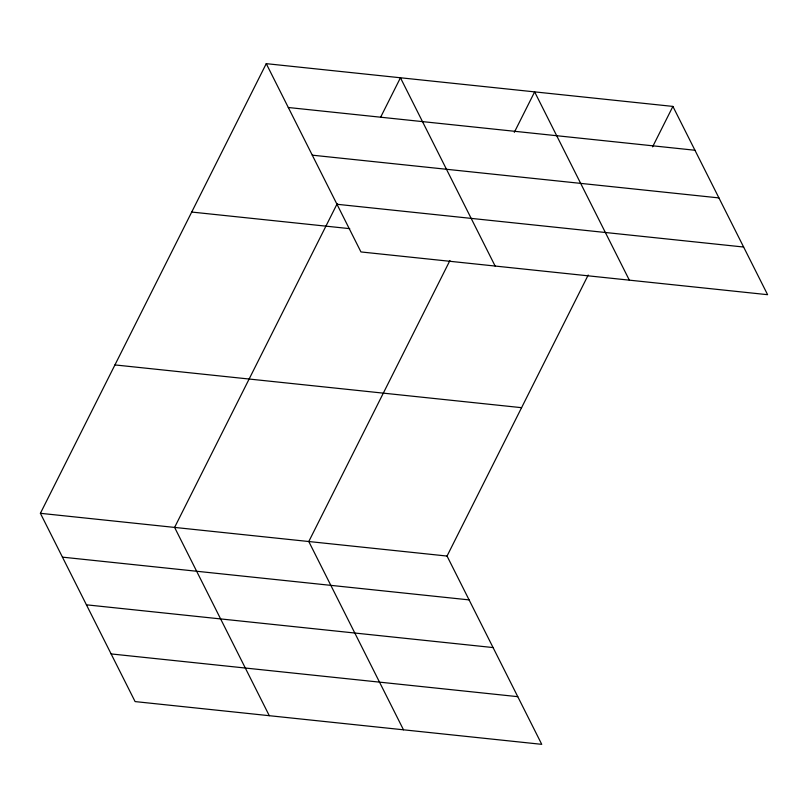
<?xml version="1.0" encoding="UTF-8"?>
<svg xmlns="http://www.w3.org/2000/svg" width="808" height="808" viewBox="0 0 808 808"><rect width="100%" height="100%" fill="white"/><g stroke="black" fill="none" stroke-linecap="round" stroke-linejoin="round"><path stroke-width="1.21" d="M588.214 275.023L447.046 556.055L541.744 744.34L135.098 701.586L40.4 513.312L266.256 63.66L672.902 106.414L767.6 294.688L360.954 251.944L266.256 63.66M337.209 203.667L174.599 527.412L269.286 715.696M380.689 117.109L400.445 77.77L495.142 266.054M449.945 260.489L308.787 541.522L403.485 729.806M514.312 132.34L534.644 91.88L629.341 280.154M652.581 146.874L672.902 106.414M288.305 107.504L694.951 150.248M312.272 155.166L718.928 197.909M336.976 204.273L743.623 247.026M191.718 212.049L349.743 228.654M114.928 364.923L521.584 407.676M40.4 513.312L447.046 556.055M62.448 557.146L469.094 599.889M86.426 604.818L493.072 647.562M111.12 653.925L517.776 696.668"/></g></svg>
